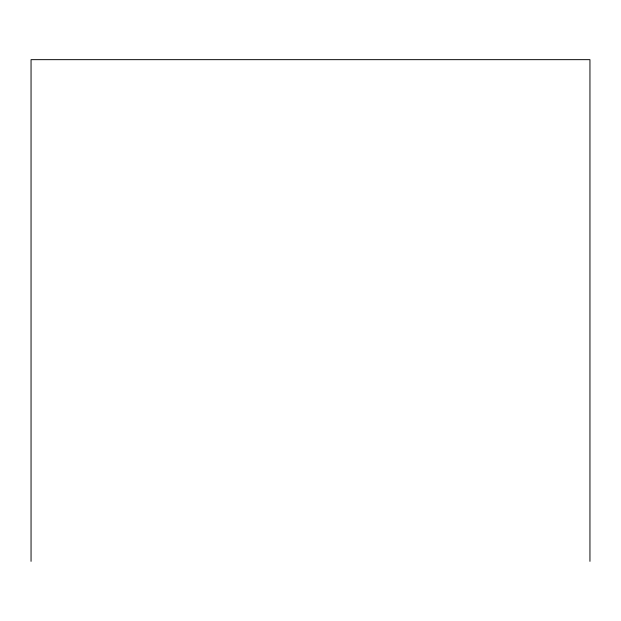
<?xml version="1.0" encoding="UTF-8"?>
<svg xmlns="http://www.w3.org/2000/svg" width="621" height="621" viewBox="0 0 621 621"><rect width="100%" height="100%" fill="white"/><g stroke="black" fill="none" stroke-linecap="round" stroke-linejoin="round"><path stroke-width="0.93" d="M589.95 561.345L589.95 59.655L31.05 59.655L31.05 561.345"/></g></svg>
